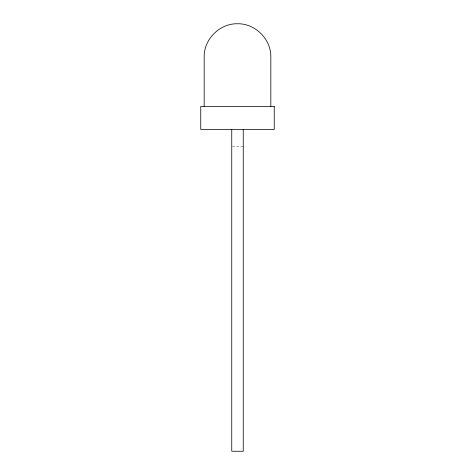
<?xml version="1.0" encoding="UTF-8"?>
<svg xmlns="http://www.w3.org/2000/svg" width="475" height="475" viewBox="0 0 475 475"><rect width="100%" height="100%" fill="white"/><g stroke="black" fill="none" stroke-linecap="round" stroke-linejoin="round"><path stroke-width="0.36" stroke-dasharray="2.38 1.78" d="M232.471 146.514L243.248 146.514"/><path stroke-width="0.71" d="M270.827 106.489L270.827 57.077C271.201 39.265 255.312 23.376 237.5 23.75C219.688 23.376 203.799 39.265 204.173 57.077L204.173 106.489M243.248 129.473L243.248 451.25L231.752 451.25L231.752 129.473M274.247 106.489L200.753 106.489L200.753 129.473L274.247 129.473L274.247 106.489"/></g></svg>
